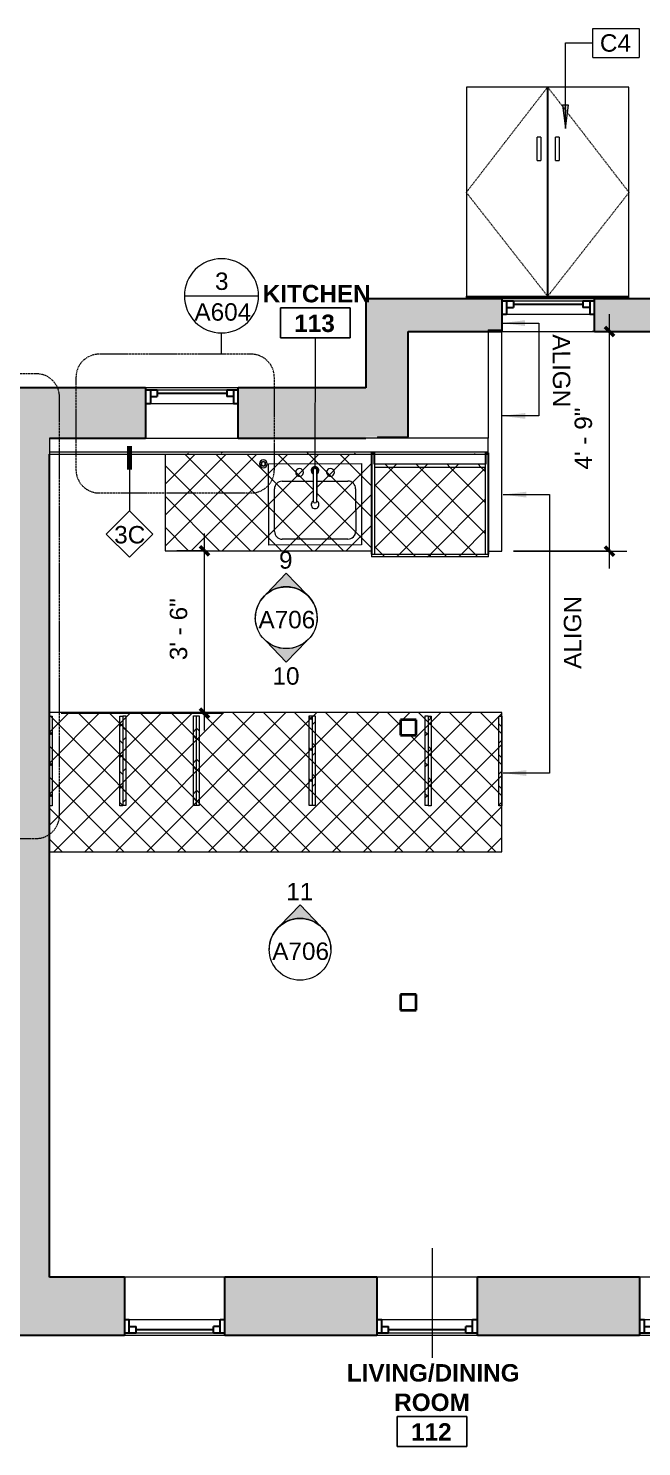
# Model space of a CAD drawing. Header units: inches. Extents: x -545 to 1083, y -2066 to -269.
# Drawn here: x 691 to 849.6, y -1958.7 to -1592 of the extents above; entities that cross this region are included whole.
import ezdxf

# ---------------------------------------------------------------- set-up
doc = ezdxf.new("R2010")
doc.units = ezdxf.units.IN
doc.header["$MEASUREMENT"] = 0
doc.linetypes.add('Dash', pattern=[0.25, 0.125, -0.125])
doc.linetypes.add('Dash Dot 3_16_', pattern=[0.3125, 0.1875, -0.0625, 0, -0.0625])
for name, color, linetype, lineweight in [('A-ANNO-DIMS', 211, 'Continuous', 9), ('A-ANNO-DIMS-48', 211, 'Continuous', 9), ('A-ANNO-KEYN', 231, 'Continuous', 9), ('A-ANNO-NOTE', 131, 'Continuous', 9), ('A-ANNO-SYMB', 150, 'Continuous', 9), ('A-AREA-IDEN', 2, 'Continuous', 9), ('A-GENM', 13, 'Continuous', 18), ('A-GENM-HDLN', 13, 'Continuous', 18), ('A-GLAZ', 151, 'Continuous', 18), ('A-WALL', 113, 'Continuous', 18), ('A-WALL-IDEN', 211, 'Continuous', 9), ('A-WALL-PATT', 111, 'Continuous', 18), ('G-ANNO-SYMB', 111, 'Continuous', 9), ('I-WALL', 2, 'Continuous', 18), ('P-SANR-FIXT', 6, 'Continuous', 9), ('Q-CASE', 31, 'Continuous', 9), ('S-COLS', 52, 'Continuous', 9)]:
    doc.layers.add(name, color=color, linetype=linetype, lineweight=lineweight)
doc.styles.add('Arial', font='arial.ttf', dxfattribs={"height": 4.5})
doc.styles.add('Swis721 Lt BT', font='swissl.ttf', dxfattribs={"height": 4.5})
doc.styles.add('Swis721 Lt BT_2', font='swissl.ttf', dxfattribs={"height": 0.09375})
doc.styles.add('Swis721 Lt BT_B', font='', dxfattribs={"height": 4.5})
doc.styles.get('Swis721 Lt BT_B').set_extended_font_data('Swis721 Lt BT', bold=True)
doc.dimstyles.new('OTJ_-_3_32__Linear__1_2__Tolerance', dxfattribs={"dimscale": 12, "dimtxt": 4.748918, "dimasz": 0.1875, "dimexe": 0.375, "dimexo": 0.25, "dimgap": 0.25, "dimtad": 1, "dimdec": 1, "dimrnd": 0.5, "dimzin": 3, "dimdsep": 46, "dimlunit": 4, "dimtxsty": 'Swis721 Lt BT', "dimblk1": 'OBLIQUE', "dimblk2": 'OBLIQUE', "dimsah": 1, "dimcen": 0.09, "dimdle": 0.375, "dimazin": 0, "dimtfac": 1, "dimtdec": 4, "dimtix": 1, "dimtmove": 0, "dimatfit": 3, "dimfxl": 1, "dimtvp": 1, "dimfrac": 2, "dimtolj": 1, "dimtzin": 0, "dimarcsym": 2})
pattern_1 = [(225, (737.22, -1795.339), (4.006467, -4.006467), []), (315, (737.22, -1795.339), (4.006467, 4.006467), [])]
pattern_2 = [(45, (-777.772, 1699.357), (-4.006467, 4.006467), []), (135, (-777.772, 1699.357), (-4.006467, -4.006467), [])]
pattern_3 = [(225, (717.432, -1795.43), (4.006467, -4.006467), []), (315, (717.432, -1795.43), (4.006467, 4.006467), [])]
pattern_4 = [(225, (766.422, -1795.339), (4.006467, -4.006467), []), (315, (766.422, -1795.339), (4.006467, 4.006467), [])]
pattern_5 = [(225, (796.411, -1795.339), (4.006467, -4.006467), []), (315, (796.411, -1795.339), (4.006467, 4.006467), [])]
pattern_6 = [(225, (815.444, -1795.43), (4.006467, -4.006467), []), (315, (815.444, -1795.43), (4.006467, 4.006467), [])]

# ---------------------------------------------------------------- blocks, each defined once
blk = doc.blocks.new('Window-Double-Hung - 24_ x 5 1-5074222-1ST FLOOR - CONSTRUCTION')
at = {"layer": 'A-GLAZ', "color": 8, "lineweight": 30}
for p, q in [((-12, 4.25), (-12, -4.25)), ((-12, 3.75), (-9, 3.75)), ((-10.75, 3.75), (-10.75, 0.25)), ((-9, 3.75), (-9, 2)), ((9, 3.75), (12, 3.75)), ((9, 3.75), (9, 2)), ((10.75, 3.75), (10.75, 0.25)), ((12, -4.25), (12, 4.25)), ((-12, 0.25), (-10.75, 0.25)), ((-10.75, 2), (-9, 2)), ((-9, 2.875), (9, 2.875)), ((10.75, 2), (9, 2)), ((10.75, 0.25), (12, 0.25))]:
    blk.add_line(p, q, dxfattribs=at)
at = {"layer": 'A-GLAZ'}
for p, q in [((12, 4.25), (-12, 4.25)), ((-12, -4.25), (12, -4.25))]:
    blk.add_line(p, q, dxfattribs=at)
at = {"layer": 'A-GLAZ', "lineweight": 9}
for p, q in [((-9, 3.75), (9, 3.75)), ((-10.75, 0.25), (10.75, 0.25))]:
    blk.add_line(p, q, dxfattribs=at)
blk = doc.blocks.new('Window-Double-Hung - 24_ x 5 1-5074211-1ST FLOOR - CONSTRUCTION')
at = {"layer": 'A-GLAZ', "color": 8, "lineweight": 30}
for p, q in [((-12, 6.5), (-12, -6.5)), ((-12, 6), (-9, 6)), ((-10.75, 6), (-10.75, 2.5)), ((-10.75, 4.25), (-9, 4.25)), ((-9, 6), (-9, 4.25)), ((-9, 5.125), (9, 5.125)), ((9, 6), (12, 6)), ((9, 6), (9, 4.25)), ((10.75, 4.25), (9, 4.25)), ((10.75, 6), (10.75, 2.5)), ((12, -6.5), (12, 6.5)), ((-12, 2.5), (-10.75, 2.5)), ((10.75, 2.5), (12, 2.5))]:
    blk.add_line(p, q, dxfattribs=at)
at = {"layer": 'A-GLAZ'}
for p, q in [((12, 6.5), (-12, 6.5)), ((-12, -6.5), (12, -6.5))]:
    blk.add_line(p, q, dxfattribs=at)
at = {"layer": 'A-GLAZ', "lineweight": 9}
for p, q in [((-9, 6), (9, 6)), ((-10.75, 2.5), (10.75, 2.5))]:
    blk.add_line(p, q, dxfattribs=at)
blk = doc.blocks.new('Window-Double-Hung - 26_ x 56_-5126664-1ST FLOOR - CONSTRUCTION')
at = {"layer": 'A-GLAZ', "color": 8, "lineweight": 30}
for p, q in [((-13, 7.5), (-13, -7.5)), ((13, -7.5), (13, 7.5)), ((-13, 7), (-10, 7)), ((-11.75, 7), (-11.75, 3.5)), ((-11.75, 5.25), (-10, 5.25)), ((-10, 7), (-10, 5.25)), ((-10, 6.125), (10, 6.125)), ((10, 7), (13, 7)), ((10, 7), (10, 5.25)), ((11.75, 5.25), (10, 5.25)), ((11.75, 7), (11.75, 3.5)), ((-13, 3.5), (-11.75, 3.5)), ((11.75, 3.5), (13, 3.5))]:
    blk.add_line(p, q, dxfattribs=at)
at = {"layer": 'A-GLAZ'}
for p, q in [((13, 7.5), (-13, 7.5)), ((-13, -7.5), (13, -7.5))]:
    blk.add_line(p, q, dxfattribs=at)
at = {"layer": 'A-GLAZ', "lineweight": 9}
for p, q in [((-10, 7), (10, 7)), ((-11.75, 3.5), (11.75, 3.5))]:
    blk.add_line(p, q, dxfattribs=at)
blk = doc.blocks.new('storm doors - storm doors-5510351-1ST FLOOR - CONSTRUCTION')
at = {"layer": 'A-GENM', "lineweight": 9}
for p, q in [((21, 27.19), (-21, 27.19)), ((-21, 27.19), (0, 27.19)), ((-21, 27.19), (-21, 26.8)), ((0, 26.8), (-21, 26.8)), ((-21, 26.8), (-21, -27.19)), ((0, 26.8), (0, 27.19)), ((0, -27.19), (0, 26.8)), ((0.05, 27.19), (21, 27.19)), ((0.05, 27.19), (0.05, 26.8)), ((21, 26.8), (0.05, 26.8)), ((0.05, 26.8), (0.05, -27.19)), ((21, 27.19), (21, 26.8)), ((21, -27.19), (21, 26.8)), ((-3, -8.42), (-3, -8.28)), ((-2, -8.28), (-3, -8.28)), ((-3, -9.3), (-3, -8.42)), ((-3, -13.72), (-3, -9.3)), ((-2, -8.28), (-2, -8.42)), ((-2, -8.42), (-2, -9.3)), ((-2, -9.3), (-2, -13.72)), ((1.75, -8.42), (1.75, -8.28)), ((2.75, -8.28), (1.75, -8.28)), ((1.75, -9.3), (1.75, -8.42)), ((1.75, -13.72), (1.75, -9.3)), ((2.75, -8.28), (2.75, -8.42)), ((2.75, -8.42), (2.75, -9.3)), ((2.75, -9.3), (2.75, -13.72)), ((-3, -14.33), (-3, -13.72)), ((-3, -14.33), (-2, -14.33)), ((-2, -13.72), (-2, -14.33)), ((1.75, -14.33), (1.75, -13.72)), ((1.75, -14.33), (2.75, -14.33)), ((2.75, -13.72), (2.75, -14.33)), ((-21, -27.19), (0, -27.19)), ((0, -26.8), (0.05, -26.8)), ((0.05, -27.19), (21, -27.19))]:
    blk.add_line(p, q, dxfattribs=at)
at = {"layer": 'A-GENM-HDLN', "linetype": 'Dash', "lineweight": 9}
for p, q in [((-21.05, 0), (0, 26.86)), ((21.05, 0), (0, 26.86)), ((-21.05, 0), (0, -27.25)), ((21.05, 0), (0, -27.25))]:
    blk.add_line(p, q, dxfattribs=at)
blk = doc.blocks.new('Sink Kitchen-Single - 30_ x 21_-5734670-1ST FLOOR - CONSTRUCTION')
at = {"layer": 'P-SANR-FIXT'}
for p, q in [((-11.38, 10.41), (12.62, 10.41)), ((-11.38, -10.59), (-11.38, 10.41)), ((-7.88, 8.91), (9.12, 8.91)), ((12.62, 10.41), (12.62, -10.59)), ((-9.88, -4.09), (-9.88, 6.91)), ((11.12, 6.91), (11.12, -4.09)), ((0.12, -7.93), (0.12, -2.09)), ((1.12, -7.92), (1.12, -2.09)), ((0.12, -6.09), (-7.88, -6.09)), ((9.12, -6.09), (1.12, -6.09)), ((12.62, -10.59), (-11.38, -10.59)), ((0.12, -8.1), (0.12, -8.03)), ((1.12, -8.09), (1.12, -8.02))]:
    blk.add_line(p, q, dxfattribs=at)
for centre, radius, start, end in [((-7.88, 6.91), 2, 90, 180), ((9.12, 6.91), 2, 360, 90), ((0.62, 0), 1, 360, 180), ((0.62, 0), 1, 180, 242.52), ((0.62, 0), 1, 300.1234, 0), ((0.62, -2.09), 0.5, 167.3607, 180), ((0.62, -2.09), 0.5, 360, 3.0949), ((-7.88, -4.09), 2, 180, 270), ((9.12, -4.09), 2, 270, 0), ((-3.38, -8.34), 1, 360, 180), ((-3.38, -8.34), 1, 180, 0), ((0.62, -8.34), 0.5, 184.6739, 190.012), ((4.62, -8.34), 1, 0, 180), ((4.62, -8.34), 1, 180, 0)]:
    blk.add_arc(centre, radius, start, end, dxfattribs=at)
blk = doc.blocks.new('C-Counter Top - ADJ HEIGHT-5987176-1ST FLOOR - CONSTRUCTION')
at = {"layer": 'Q-CASE'}
h = blk.add_hatch(dxfattribs=at)
h.set_pattern_fill('FP_13', color=256, style=0, pattern_type=2)
h.set_pattern_definition([(45, (-773.635, 1702.094), (-4.006467, 4.006467), []), (135, (-773.635, 1702.094), (-4.006467, -4.006467), [])])
h.paths.add_polyline_path([(-47.26, -25), (6.13, -25), (6.13, 0), (-47.26, 0), (-47.26, -17)], flags=0)
h.paths.add_polyline_path([(-8.49, -12.6), (-8.62, -12.58), (-8.73, -12.54), (-8.82, -12.46), (-8.9, -12.37), (-8.95, -12.25), (-8.96, -12.13), (-8.96, -5.15), (-9.06, -5.08), (-9.25, -4.92), (-9.4, -4.7), (-9.48, -4.51), (-9.5, -4.2), (-9.48, -3.99), (-9.33, -3.68), (-9.15, -3.49), (-8.93, -3.34), (-8.72, -3.26), (-8.49, -3.23), (-8.16, -3.3), (-7.93, -3.42), (-7.73, -3.59), (-7.59, -3.79), (-7.51, -4.01), (-7.48, -4.25), (-7.51, -4.51), (-7.65, -4.8), (-7.83, -5.01), (-8.03, -5.15), (-8.04, -12.25), (-8.09, -12.37), (-8.16, -12.46), (-8.26, -12.54), (-8.37, -12.58)], flags=0)
h.paths.add_polyline_path([(-8.96, -5.06), (-8.96, -4.98), (-9.15, -4.82), (-9.26, -4.66), (-9.35, -4.43), (-9.36, -4.19), (-9.32, -3.97), (-9.21, -3.76), (-9.06, -3.59), (-8.93, -3.49), (-8.66, -3.4), (-8.49, -3.38), (-8.23, -3.42), (-8.01, -3.53), (-7.83, -3.68), (-7.74, -3.81), (-7.64, -4.08), (-7.62, -4.25), (-7.66, -4.49), (-7.78, -4.74), (-7.93, -4.91), (-8.03, -5.01), (-8.03, -5.06), (-7.8, -4.87), (-7.67, -4.69), (-7.59, -4.48), (-7.56, -4.25), (-7.61, -3.96), (-7.74, -3.72), (-7.88, -3.56), (-8.09, -3.42), (-8.32, -3.34), (-8.49, -3.32), (-8.79, -3.37), (-9.03, -3.49), (-9.19, -3.63), (-9.31, -3.81), (-9.41, -4.08), (-9.42, -4.32), (-9.37, -4.54), (-9.25, -4.78), (-9.11, -4.94), (-9, -5.03)], flags=0)
h.paths.add_polyline_path([(-8.96, -4.71), (-8.95, -4.01), (-8.9, -3.9), (-8.82, -3.8), (-8.66, -3.7), (-8.62, -3.68), (-8.49, -3.67), (-8.32, -3.7), (-8.26, -3.73), (-8.16, -3.8), (-8.09, -3.9), (-8.04, -4.01), (-8.03, -4.13), (-8.01, -4.69), (-7.93, -4.58), (-7.86, -4.42), (-7.84, -4.25), (-7.89, -4.01), (-7.93, -3.92), (-8.09, -3.74), (-8.17, -3.68), (-8.37, -3.61), (-8.49, -3.59), (-8.72, -3.64), (-8.88, -3.73), (-9, -3.84), (-9.06, -3.92), (-9.14, -4.16), (-9.14, -4.31), (-9.1, -4.48), (-9.06, -4.58), (-8.98, -4.69)], flags=0)
h.paths.add_polyline_path([(-21.56, -3.45), (-22.18, -3.45), (-22.68, -3.09), (-22.87, -2.5), (-22.68, -1.91), (-22.18, -1.55), (-21.56, -1.55), (-21.06, -1.91), (-20.87, -2.5), (-21.06, -3.09), (-21.51, -3.42)], flags=0)
h.paths.add_polyline_path([(-21.87, -3.05), (-21.65, -3), (-21.53, -2.93), (-21.43, -2.82), (-21.37, -2.71), (-21.33, -2.56), (-21.32, -2.5), (-21.37, -2.29), (-21.44, -2.16), (-21.55, -2.06), (-21.67, -1.99), (-21.81, -1.96), (-21.87, -1.95), (-22.08, -2), (-22.2, -2.07), (-22.31, -2.18), (-22.37, -2.29), (-22.4, -2.39), (-22.41, -2.56), (-22.37, -2.72), (-22.3, -2.84), (-22.19, -2.94), (-22.07, -3.01), (-21.96, -3.04)], flags=0)
h.paths.add_polyline_path([(-21.87, -3), (-22.01, -2.98), (-22.18, -2.89), (-22.26, -2.81), (-22.32, -2.71), (-22.35, -2.63), (-22.37, -2.5), (-22.34, -2.35), (-22.25, -2.19), (-22.18, -2.11), (-22.08, -2.05), (-22, -2.02), (-21.87, -2), (-21.72, -2.02), (-21.56, -2.11), (-21.48, -2.19), (-21.43, -2.25), (-21.38, -2.43), (-21.37, -2.5), (-21.39, -2.65), (-21.48, -2.81), (-21.56, -2.89), (-21.65, -2.95), (-21.74, -2.98)], flags=0)
for p, q in [((-47.26, 0), (-47.26, -25)), ((-47.26, -25), (6.13, -25))]:
    blk.add_line(p, q, dxfattribs=at)
blk = doc.blocks.new('CW Drawers - UB 42_h x 24_d - 4 Equal Drawers-5989242-1ST FLOOR - CONSTRUCTION')
at = {"layer": 'Q-CASE'}
h = blk.add_hatch(dxfattribs=at)
h.set_pattern_fill('FP_31', color=256, style=0, pattern_type=2)
h.set_pattern_definition(pattern_1)
h.paths.add_polyline_path([(3.53, -2.36), (2.78, -2.36), (2.78, -25.61), (3.53, -25.61)], flags=0)
h = blk.add_hatch(dxfattribs=at)
h.set_pattern_fill('FP_31', color=256, style=0, pattern_type=2)
h.set_pattern_definition(pattern_1)
h.paths.add_polyline_path([(21.03, -2.36), (21.03, -25.61), (21.78, -25.61), (21.78, -2.36)], flags=0)
for p, q in [((2.78, -2.36), (3.53, -2.36)), ((2.78, -25.61), (2.78, -2.36)), ((3.53, -2.36), (3.53, -25.61)), ((21.03, -2.36), (21.78, -2.36)), ((21.03, -25.61), (21.03, -2.36)), ((21.78, -25.61), (21.78, -2.36)), ((3.53, -25.61), (2.78, -25.61)), ((21.78, -25.61), (21.03, -25.61))]:
    blk.add_line(p, q, dxfattribs=at)
blk = doc.blocks.new('Counter Top-Island - 48_ Depth-5985694-1ST FLOOR - CONSTRUCTION')
at = {"layer": 'Q-CASE'}
h = blk.add_hatch(dxfattribs=at)
h.set_pattern_fill('FP_33', color=256, style=0, pattern_type=2)
h.set_pattern_definition([(45, (-743.699, 1769.917), (-4.006467, 4.006467), []), (135, (-743.699, 1769.917), (-4.006467, -4.006467), [])])
h.paths.add_polyline_path([(43.57, -35), (69.75, -35), (69.75, 1), (-47.26, 1), (-47.26, -35), (-29.01, -35)], flags=0)
h.paths.add_polyline_path([(43.57, -4.87), (43.57, -0.87), (47.57, -0.87), (47.57, -4.87)], flags=0)
for p, q in [((69.75, 1), (-47.26, 1)), ((69.75, -35), (69.75, 1)), ((-47.26, -35), (69.75, -35))]:
    blk.add_line(p, q, dxfattribs=at)
blk = doc.blocks.new('CW Cupbd1 - Fridge 80_h x 24_d - 2 Doors-5987584-1ST FLOOR - CONSTRUCTION')
at = {"layer": 'Q-CASE'}
h = blk.add_hatch(dxfattribs=at)
h.set_pattern_fill('FP_34', color=256, style=0, pattern_type=2)
h.set_pattern_definition(pattern_2)
h.paths.add_polyline_path([(31.51, -6.06), (31.51, -5.31), (2.75, -5.31), (2.75, -6.06)], flags=0)
h = blk.add_hatch(dxfattribs=at)
h.set_pattern_fill('FP_34', color=256, style=0, pattern_type=2)
h.set_pattern_definition(pattern_2)
h.paths.add_polyline_path([(31.51, -28.56), (31.51, -6.06), (2.75, -6.06), (2.75, -28.56), (17.13, -28.56)], flags=0)
h = blk.add_hatch(dxfattribs=at)
h.set_pattern_fill('FP_34', color=256, style=0, pattern_type=2)
h.set_pattern_definition(pattern_2)
h.paths.add_polyline_path([(17.13, -29.31), (17.13, -28.56), (2, -28.56), (2, -29.31)], flags=0)
h = blk.add_hatch(dxfattribs=at)
h.set_pattern_fill('FP_34', color=256, style=0, pattern_type=2)
h.set_pattern_definition(pattern_2)
h.paths.add_polyline_path([(32.26, -29.31), (32.26, -28.56), (17.13, -28.56), (17.13, -29.31)], flags=0)
at = {"layer": 'Q-CASE', "lineweight": 30}
for p, q in [((2.75, -2.36), (2, -2.36)), ((2, -2.36), (2, -28.56)), ((2.75, -5.31), (2.75, -2.36)), ((32.26, -2.36), (31.51, -2.36)), ((31.51, -2.36), (31.51, -5.31)), ((32.26, -28.56), (32.26, -2.36))]:
    blk.add_line(p, q, dxfattribs=at)
at = {"layer": 'Q-CASE'}
for p, q in [((31.51, -5.31), (2.75, -5.31)), ((2.75, -5.31), (2.75, -6.06)), ((2.75, -6.06), (2.75, -28.56)), ((2.75, -6.06), (31.51, -6.06)), ((31.51, -6.06), (31.51, -5.31)), ((31.51, -28.56), (31.51, -6.06)), ((2, -28.56), (17.13, -28.56)), ((2, -28.56), (2, -29.31)), ((17.13, -29.31), (2, -29.31)), ((17.13, -29.31), (17.13, -28.56)), ((17.13, -28.56), (32.26, -28.56)), ((17.13, -28.56), (17.13, -29.31)), ((32.26, -29.31), (17.13, -29.31)), ((32.26, -29.31), (32.26, -28.56))]:
    blk.add_line(p, q, dxfattribs=at)
blk = doc.blocks.new('CW Cupbd1 - UB 42_h x 24_d - 1 Door-5989299-1ST FLOOR - CONSTRUCTION')
at = {"layer": 'Q-CASE'}
h = blk.add_hatch(dxfattribs=at)
h.set_pattern_fill('FP_35', color=256, style=0, pattern_type=2)
h.set_pattern_definition(pattern_3)
h.paths.add_polyline_path([(2.75, -2.36), (2, -2.36), (2, -25.61), (2.75, -25.61), (2.75, -7.9)], flags=0)
h = blk.add_hatch(dxfattribs=at)
h.set_pattern_fill('FP_35', color=256, style=0, pattern_type=2)
h.set_pattern_definition(pattern_3)
h.paths.add_polyline_path([(20.25, -2.36), (20.25, -25.61), (21, -25.61), (21, -2.36)], flags=0)
for p, q in [((2, -2.36), (2.75, -2.36)), ((2, -25.61), (2, -2.36)), ((2.75, -2.36), (2.75, -25.61)), ((20.25, -2.36), (21, -2.36)), ((20.25, -25.61), (20.25, -2.36)), ((2.75, -25.61), (2, -25.61)), ((21, -25.61), (20.25, -25.61))]:
    blk.add_line(p, q, dxfattribs=at)
blk = doc.blocks.new('CW Cupbd1 - UB 42_h x 24_d - 2 Doors - 1 Shelf-5988948-1ST FLOOR - CONSTRUCTION')
at = {"layer": 'Q-CASE'}
h = blk.add_hatch(dxfattribs=at)
h.set_pattern_fill('FP_36', color=256, style=0, pattern_type=2)
h.set_pattern_definition(pattern_4)
h.paths.add_polyline_path([(2.75, -2.36), (2, -2.36), (2, -25.61), (2.75, -25.61)], flags=0)
h = blk.add_hatch(dxfattribs=at)
h.set_pattern_fill('FP_36', color=256, style=0, pattern_type=2)
h.set_pattern_definition(pattern_4)
h.paths.add_polyline_path([(31.23, -2.36), (31.23, -25.61), (31.98, -25.61), (31.98, -2.36)], flags=0)
for p, q in [((2, -2.36), (2.75, -2.36)), ((2, -25.61), (2, -2.36)), ((2.75, -2.36), (2.75, -25.61)), ((31.23, -2.36), (31.98, -2.36)), ((31.23, -25.61), (31.23, -2.36)), ((31.98, -25.61), (31.98, -2.36)), ((2.75, -25.61), (2, -25.61)), ((31.98, -25.61), (31.23, -25.61))]:
    blk.add_line(p, q, dxfattribs=at)
blk = doc.blocks.new('CW Cupbd1 - UB 42_h x 24_d - 2 Doors - 1 Shelf-V17-1ST FLOOR - CONSTRUCTION')
at = {"layer": 'Q-CASE'}
h = blk.add_hatch(dxfattribs=at)
h.set_pattern_fill('FP_37', color=256, style=0, pattern_type=2)
h.set_pattern_definition(pattern_5)
h.paths.add_polyline_path([(2.75, -2.36), (2, -2.36), (2, -25.61), (2.75, -25.61)], flags=0)
h = blk.add_hatch(dxfattribs=at)
h.set_pattern_fill('FP_37', color=256, style=0, pattern_type=2)
h.set_pattern_definition(pattern_5)
h.paths.add_polyline_path([(31.23, -2.36), (31.23, -25.61), (31.98, -25.61), (31.98, -2.36)], flags=0)
for p, q in [((2, -2.36), (2.75, -2.36)), ((2, -25.61), (2, -2.36)), ((2.75, -2.36), (2.75, -25.61)), ((31.23, -2.36), (31.98, -2.36)), ((31.23, -25.61), (31.23, -2.36)), ((31.98, -25.61), (31.98, -2.36)), ((2.75, -25.61), (2, -25.61)), ((31.98, -25.61), (31.23, -25.61))]:
    blk.add_line(p, q, dxfattribs=at)
blk = doc.blocks.new('CW Cupbd1 - UB 42_h x 24_d - 1 Door 1 SHELF-5989647-1ST FLOOR - CONSTRUCTION')
at = {"layer": 'Q-CASE'}
h = blk.add_hatch(dxfattribs=at)
h.set_pattern_fill('FP_38', color=256, style=0, pattern_type=2)
h.set_pattern_definition(pattern_6)
h.paths.add_polyline_path([(2, -2.36), (2, -25.61), (2.75, -25.61), (2.75, -2.36)], flags=0)
h = blk.add_hatch(dxfattribs=at)
h.set_pattern_fill('FP_38', color=256, style=0, pattern_type=2)
h.set_pattern_definition(pattern_6)
h.paths.add_polyline_path([(20.25, -2.36), (20.25, -25.61), (21, -25.61), (21, -2.36)], flags=0)
for p, q in [((2, -2.36), (2.75, -2.36)), ((2, -25.61), (2, -2.36)), ((2.75, -2.36), (2.75, -25.61)), ((20.25, -2.36), (21, -2.36)), ((20.25, -25.61), (20.25, -2.36)), ((21, -25.61), (21, -2.36)), ((2.75, -25.61), (2, -25.61)), ((21, -25.61), (20.25, -25.61))]:
    blk.add_line(p, q, dxfattribs=at)
blk = doc.blocks.new('P-Faucet-Counter - Matte Black-V18-1ST FLOOR - CONSTRUCTION')
at = {"layer": 'P-SANR-FIXT'}
for p, q in [((-0.47, 0.12), (-0.47, -7.88)), ((0.47, -7.88), (0.47, 0.12))]:
    blk.add_line(p, q, dxfattribs=at)
for centre, radius, start, end in [((0, 0), 1.02, 90, 242.4847), ((0, 0), 0.933, 90, 239.9469), ((0, 0), 0.875, 90, 237.5344), ((0, 0), 0.656, 90, 224.5084), ((0, 0.12), 0.467, 0, 180), ((0, 0), 1.02, 297.5153, 90), ((0, 0), 0.933, 300.0531, 90), ((0, 0), 0.875, 302.4656, 90), ((0, 0), 0.656, 315.4916, 90), ((0, -7.88), 0.467, 180, 360)]:
    blk.add_arc(centre, radius, start, end, dxfattribs=at)
blk = doc.blocks.new('P-Sink Top Switch - P-Sink Top Switch-6024673-1ST FLOOR - CONSTRUCTION')
at = {"layer": 'P-SANR-FIXT'}
for radius, start, end in [(1, 0, 180), (0.606, 360, 180), (0.549, 0, 180), (0.5, 360, 180), (1, 180, 360), (0.606, 180, 360), (0.549, 180, 360), (0.5, 180, 360)]:
    blk.add_arc((0, 0), radius, start, end, dxfattribs=at)
blk = doc.blocks.new('Concrete-Rectangular-Column - 4 x 4-6109193-1ST FLOOR - CONSTRUCTION')
at = {"layer": 'S-COLS'}
h = blk.add_hatch(dxfattribs=at)
h.set_pattern_fill('FP_45', color=256, style=0, pattern_type=2)
h.set_pattern_definition([(50, (-789.267, 1772.783), (13.77135, -1.20496), [1.44, -15.84]), (355, (-789.267, 1772.783), (-2.66442, 14.44218), [1.152, -12.672]), (100.451, (-788.12, 1772.682), (11.10708, 13.23737), [1.224, -13.462]), (46.184, (-789.267, 1776.623), (20.49128, -3.17785), [2.16, -23.76]), (96.636, (-787.56, 1776.358), (17.94587, 18.70315), [1.836, -20.193]), (351.184, (-789.267, 1776.623), (17.9454, 18.70261), [1.728, -19.008]), (21, (-787.347, 1775.663), (11.46052, -7.730365), [1.44, -15.84]), (326, (-787.347, 1775.663), (4.67135, 13.92315), [1.152, -12.672]), (71.451, (-786.392, 1775.019), (16.13207, 6.19284), [1.224, -13.462]), (37.5, (-789.267, 1772.783), (0.233123, 6.39175), [0.634, -11.885, 0.634, -12.23, -12.72]), (37.5, (-789.267, 1772.783), (0.233123, 6.39175), [-25.382, 0.634, -12.086]), (7.5, (-789.267, 1772.783), (5.05073, 7.57304), [0.634, -6.701, 0.634, -11.597, -4.848]), (7.5, (-789.267, 1772.783), (5.05073, 7.57304), [-19.565, 0.634, -4.214]), (327.5, (-793.549, 1772.783), (10.24958, -0.43289), [0.634, -4.166, 0.634, -14.342, -19.872]), (327.5, (-793.549, 1772.783), (10.24958, -0.43289), [-19.776, 0.634, -19.238]), (317.5, (-795.469, 1772.783), (11.19739, 1.922144), [0.634, -5.606, 0.634, -9.312, -14.112]), (317.5, (-795.469, 1772.783), (11.19739, 1.922144), [-16.186, 0.634, -13.478])])
h.paths.add_polyline_path([(2, -2), (2, 2), (-2, 2), (-2, -2)], flags=0)
at = {"layer": 'S-COLS', "lineweight": 40}
for p, q in [((2, 2), (-2, 2)), ((-2, 2), (-2, -2)), ((2, -2), (2, 2)), ((-2, -2), (2, -2))]:
    blk.add_line(p, q, dxfattribs=at)
blk = doc.blocks.new('Concrete-Rectangular-Column - 4 x 4-V25-1ST FLOOR - CONSTRUCTION')
at = {"layer": 'S-COLS'}
h = blk.add_hatch(dxfattribs=at)
h.set_pattern_fill('FP_46', color=256, style=0, pattern_type=2)
h.set_pattern_definition([(50, (-789.267, 1843.846), (13.77135, -1.20496), [1.44, -15.84]), (355, (-789.267, 1843.846), (-2.66442, 14.44218), [1.152, -12.672]), (100.451, (-788.12, 1843.746), (11.10708, 13.23737), [1.224, -13.462]), (46.184, (-789.267, 1847.686), (20.49128, -3.17785), [2.16, -23.76]), (96.636, (-787.56, 1847.422), (17.94587, 18.70315), [1.836, -20.193]), (351.184, (-789.267, 1847.686), (17.9454, 18.70261), [1.728, -19.008]), (21, (-787.347, 1846.726), (11.46052, -7.730365), [1.44, -15.84]), (326, (-787.347, 1846.726), (4.67135, 13.92315), [1.152, -12.672]), (71.451, (-786.392, 1846.082), (16.13207, 6.19284), [1.224, -13.462]), (37.5, (-789.267, 1843.846), (0.233123, 6.39175), [0.634, -11.885, 0.634, -12.23, -12.72]), (37.5, (-789.267, 1843.846), (0.233123, 6.39175), [-25.382, 0.634, -12.086]), (7.5, (-789.267, 1843.846), (5.05073, 7.57304), [0.634, -6.701, 0.634, -11.597, -4.848]), (7.5, (-789.267, 1843.846), (5.05073, 7.57304), [-19.565, 0.634, -4.214]), (327.5, (-793.549, 1843.846), (10.24958, -0.43289), [0.634, -4.166, 0.634, -14.342, -19.872]), (327.5, (-793.549, 1843.846), (10.24958, -0.43289), [-19.776, 0.634, -19.238]), (317.5, (-795.469, 1843.846), (11.19739, 1.922144), [0.634, -5.606, 0.634, -9.312, -14.112]), (317.5, (-795.469, 1843.846), (11.19739, 1.922144), [-16.186, 0.634, -13.478])])
h.paths.add_polyline_path([(2, -2), (2, 2), (-2, 2), (-2, -2)], flags=0)
at = {"layer": 'S-COLS', "lineweight": 40}
for p, q in [((2, 2), (-2, 2)), ((-2, 2), (-2, -2)), ((2, -2), (2, 2)), ((-2, -2), (2, -2))]:
    blk.add_line(p, q, dxfattribs=at)
blk = doc.blocks.new('Floor Plan - Callout Head-3511279-1ST FLOOR - CONSTRUCTION')
at = {"layer": 'A-ANNO-SYMB'}
blk.add_line((-0.2, 0), (0.2, 0), dxfattribs=at)
for start, end in [(360, 180), (180, 360)]:
    blk.add_arc((0, 0), 0.2, start, end, dxfattribs=at)
blk = doc.blocks.new('Room Tag - Room Name and Number-3379422-1ST FLOOR - CONSTRUCTION')
at = {"layer": 'A-AREA-IDEN'}
for p, q in [((-0.1881, -0.1636), (-0.1881, -0.0018)), ((-0.1881, -0.0018), (0.1869, -0.0018)), ((0.1869, -0.0018), (-0.1881, -0.0018)), ((-0.1881, -0.0018), (-0.1881, -0.1636)), ((0.1869, -0.0018), (0.1869, -0.1636)), ((0.1869, -0.1636), (0.1869, -0.0018)), ((0.1869, -0.1636), (-0.1881, -0.1636)), ((-0.1881, -0.1636), (0.1869, -0.1636))]:
    blk.add_line(p, q, dxfattribs=at)
blk = doc.blocks.new('DIMBLOCK29-1ST FLOOR - CONSTRUCTION')
at = {"layer": 'A-ANNO-DIMS-48'}
for p, q in [((841.3, -1731.66), (841.3, -1665.91)), ((842.71, -1670.41), (836.8, -1670.41)), ((841.3, -1670.41), (842.71, -1670.41)), ((816.45, -1727.16), (845.8, -1727.16)), ((841.3, -1727.16), (816.45, -1727.16))]:
    blk.add_line(p, q, dxfattribs=at)
at = {"layer": 'A-ANNO-DIMS-48', "lineweight": 50}
for p, q in [((841.3, -1670.41), (840.18, -1669.28)), ((841.3, -1670.41), (842.43, -1671.53)), ((841.3, -1727.16), (840.18, -1726.03)), ((841.3, -1727.16), (842.43, -1728.28))]:
    blk.add_line(p, q, dxfattribs=at)
at = {"layer": 'A-ANNO-DIMS-48', "color": 0, "insert": (832.3, -1706.06), "char_height": 4.5, "width": 17.4579, "attachment_point": 1, "rotation": 90, "line_spacing_factor": 1.005062, "style": 'Swis721 Lt BT'}
blk.add_mtext('4\' - 9"', dxfattribs=at)
blk = doc.blocks.new('_Oblique')
at = {"color": 0, "linetype": 'ByBlock', "lineweight": -2}
blk.add_line((-0.5, -0.5), (0.5, 0.5), dxfattribs=at)
blk = doc.blocks.new('Elevation - Filled Arrow 2-347888-1ST FLOOR - CONSTRUCTION')
at = {"layer": 'G-ANNO-SYMB'}
blk.add_circle((0, 0), 0.1664, dxfattribs=at)
blk = doc.blocks.new('Elevation - Filled Arrow-151867-1ST FLOOR - CONSTRUCTION')
at = {"layer": 'G-ANNO-SYMB'}
h = blk.add_hatch(color=256, dxfattribs=at)
edge = h.paths.add_edge_path(flags=0)
edge.add_line((0, 0.2393), (0.1103, 0.1247))
edge.add_arc((-0.0002, -0.0002), 0.1667, 48.49802, 130.55707)
edge.add_line((-0.1085, 0.1265), (0, 0.2393))
for p, q in [((0, 0.2393), (-0.1085, 0.1265)), ((-0.1084, 0.1266), (0, 0.2393)), ((0, 0.2393), (-0.1084, 0.1266)), ((0, 0.2393), (0.11, 0.1249)), ((0.1103, 0.1247), (0, 0.2393))]:
    blk.add_line(p, q, dxfattribs=at)
blk.add_arc((-0.0002, -0.0002), 0.1667, 48.49802, 130.55707, dxfattribs=at)
blk.add_ellipse((-0.0002, -0.0001), major_axis=(-0.1667, 0), ratio=0.999376, start_param=3.141593, end_param=6.283185, dxfattribs=at)
blk = doc.blocks.new('Align symbol - U shaped 2016 - symbol_align 01-5945109-1ST FLOOR - CONSTRUCTION')
at = {"layer": 'A-ANNO-NOTE'}
for points in [[(-0.0156, 0.125), (0.0156, 0.125), (0, 0)], [(0.4844, 0.125), (0.5156, 0.125), (0.5, 0)]]:
    blk.add_hatch(color=256, dxfattribs=at).paths.add_polyline_path(points, flags=0)
for p, q in [((0, 0.1992), (0.5, 0.1992)), ((0, 0), (0, 0.1992)), ((0.5, 0.1992), (0.5, 0))]:
    blk.add_line(p, q, dxfattribs=at)
at = {"layer": 'A-ANNO-NOTE', "insert": (0.0609, 0.3684), "char_height": 0.09375, "width": 0.4545, "attachment_point": 1, "style": 'Swis721 Lt BT_2'}
blk.add_mtext('ALIGN', dxfattribs=at)
blk = doc.blocks.new('Keynote Tag - Keynote Number - Boxed-135510-1ST FLOOR - CONSTRUCTION')
at = {"layer": 'A-ANNO-KEYN'}
for p, q in [((-0.125, -0.0792), (-0.125, 0.0781)), ((-0.125, 0.0781), (0.125, 0.0781)), ((0.125, 0.0781), (0.125, -0.0792)), ((-0.125, -0.0792), (0.125, -0.0792))]:
    blk.add_line(p, q, dxfattribs=at)
blk = doc.blocks.new('Align symbol - U shaped 2016 - symbol_align 01-6056167-1ST FLOOR - CONSTRUCTION')
at = {"layer": 'A-ANNO-NOTE'}
for points in [[(-0.0156, 0.125), (0.0156, 0.125), (0, 0)], [(1.4844, 0.125), (1.5156, 0.125), (1.5, 0)]]:
    blk.add_hatch(color=256, dxfattribs=at).paths.add_polyline_path(points, flags=0)
for p, q in [((0, 0.25), (1.5, 0.25)), ((0, 0), (0, 0.25)), ((1.5, 0.25), (1.5, 0))]:
    blk.add_line(p, q, dxfattribs=at)
at = {"layer": 'A-ANNO-NOTE', "insert": (0.9387, 0.3278), "char_height": 0.09375, "width": 0.4545, "attachment_point": 1, "rotation": 180, "style": 'Swis721 Lt BT_2'}
blk.add_mtext('ALIGN', dxfattribs=at)
blk = doc.blocks.new('DIMBLOCK39-1ST FLOOR - CONSTRUCTION')
at = {"layer": 'A-ANNO-DIMS-48'}
for p, q in [((736.59, -1773.57), (736.59, -1722.59)), ((729.37, -1727.09), (741.09, -1727.09)), ((736.59, -1727.09), (729.37, -1727.09)), ((699.44, -1769.07), (741.09, -1769.07)), ((736.59, -1769.07), (699.44, -1769.07))]:
    blk.add_line(p, q, dxfattribs=at)
at = {"layer": 'A-ANNO-DIMS-48', "lineweight": 50}
for p, q in [((736.59, -1727.09), (735.46, -1725.97)), ((736.59, -1727.09), (737.71, -1728.22)), ((736.59, -1769.07), (735.46, -1767.94)), ((736.59, -1769.07), (737.71, -1770.19))]:
    blk.add_line(p, q, dxfattribs=at)
at = {"layer": 'A-ANNO-DIMS-48', "color": 0, "insert": (727.58, -1755.36), "char_height": 4.5, "width": 17.4579, "attachment_point": 1, "rotation": 90, "line_spacing_factor": 1.005062, "style": 'Swis721 Lt BT'}
blk.add_mtext('3\' - 6"', dxfattribs=at)
blk = doc.blocks.new('Wall Tag - 1_4_-62626-1ST FLOOR - CONSTRUCTION')
at = {"layer": 'A-WALL-IDEN'}
for p, q in [((-0.125, 0), (0, 0.125)), ((0, 0.125), (0.125, 0)), ((-0.125, 0), (0, -0.125)), ((0, -0.125), (0.125, 0))]:
    blk.add_line(p, q, dxfattribs=at)

msp = doc.modelspace()

# ---------------------------------------------------------------- hatches: boundary and pattern name
at = {"layer": 'A-ANNO-KEYN'}
msp.add_hatch(color=256, dxfattribs=at).paths.add_polyline_path([(829.95, -1617.87), (830.74, -1611.87), (829.16, -1611.87)], flags=0)
at = {"layer": 'A-WALL-PATT', "lineweight": 9}
for points in [[(783.77, -1697.6), (789.27, -1697.6), (789.27, -1661.91), (778.27, -1661.91), (778.27, -1697.6), (783.27, -1697.6)], [(684.44, -1914.91), (696.44, -1914.91), (696.44, -1697.97), (684.44, -1697.97), (684.44, -1855.96)]]:
    msp.add_hatch(color=7, dxfattribs=at).paths.add_polyline_path(points, flags=0)
h = msp.add_hatch(color=7, dxfattribs=at)
h.paths.add_polyline_path([(837.45, -1670.41), (895.14, -1670.41), (895.14, -1661.91), (837.45, -1661.91)], flags=0)
h.paths.add_polyline_path([(813.45, -1670.41), (813.45, -1661.91), (789.27, -1661.91), (789.27, -1670.41), (809.95, -1670.41)], flags=0)
h = msp.add_hatch(color=7, dxfattribs=at)
h.paths.add_polyline_path([(770.94, -1697.97), (778.27, -1697.97), (778.27, -1684.97), (745.31, -1684.97), (745.31, -1697.97)], flags=0)
h.paths.add_polyline_path([(658.44, -1697.97), (721.31, -1697.97), (721.31, -1684.97), (627.94, -1684.97), (627.94, -1697.97)], flags=0)
h.paths.add_polyline_path([(603.94, -1697.97), (603.94, -1684.97), (531.38, -1684.97), (531.38, -1697.97), (602.19, -1697.97)], flags=0)
h = msp.add_hatch(dxfattribs=at)
h.set_pattern_fill('FP_1', color=256, style=0, pattern_type=2)
h.set_pattern_definition([(0, (0, 0), (15.36, 3.84), [0.634, -10.886, 0.634, -10.886, -61.44]), (0, (0, 0), (15.36, 3.84), [-23.04, 0.634, -22.406, 0.634, -10.886, -26.88]), (0, (0, 0), (15.36, 3.84), [-57.6, 0.634, -7.046, 0.634, -18.566]), (120, (5.76, 1.92), (-11.0055376, 11.38215), [0.634, -10.886, 0.634, -10.886, -61.44]), (120, (5.76, 1.92), (-11.0055376, 11.38215), [-23.04, 0.634, -22.406, 0.634, -10.886, -26.88]), (120, (5.76, 1.92), (-11.0055376, 11.38215), [-57.6, 0.634, -7.046, 0.634, -18.566]), (240, (7.68, 9.6), (-4.3544624, -15.22215), [0.634, -10.886, 0.634, -10.886, -61.44]), (240, (7.68, 9.6), (-4.3544624, -15.22215), [-23.04, 0.634, -22.406, 0.634, -10.886, -26.88]), (240, (7.68, 9.6), (-4.3544624, -15.22215), [-57.6, 0.634, -7.046, 0.634, -18.566])])
h.paths.add_polyline_path([(770.94, -1702.09), (809.95, -1702.09), (809.95, -1701.59), (696.44, -1701.59), (696.44, -1702.09), (763.91, -1702.09)], flags=0)
h = msp.add_hatch(color=7, dxfattribs=at)
h.paths.add_polyline_path([(998.98, -1929.91), (998.98, -1914.91), (996.73, -1914.91), (996.73, -1929.91)], flags=0)
h.paths.add_polyline_path([(875.09, -1929.91), (903.72, -1929.91), (903.72, -1914.91), (875.09, -1914.91)], flags=0)
h.paths.add_polyline_path([(929.72, -1929.91), (956.73, -1929.91), (956.73, -1914.91), (929.72, -1914.91)], flags=0)
h.paths.add_polyline_path([(781.14, -1929.91), (781.14, -1914.91), (741.85, -1914.91), (741.85, -1929.91)], flags=0)
h.paths.add_polyline_path([(807.14, -1929.91), (849.09, -1929.91), (849.09, -1914.91), (807.14, -1914.91)], flags=0)
h.paths.add_polyline_path([(714.69, -1929.91), (715.85, -1929.91), (715.85, -1914.91), (631.94, -1914.91), (631.94, -1929.91)], flags=0)
h.paths.add_polyline_path([(601.94, -1929.91), (601.94, -1914.91), (549.69, -1914.91), (549.69, -1929.91)], flags=0)
h.paths.add_polyline_path([(489.7, -1929.91), (519.69, -1929.91), (519.69, -1914.91), (478.37, -1914.91), (478.37, -1929.91)], flags=0)
h.paths.add_polyline_path([(448.37, -1929.91), (448.37, -1914.91), (407.08, -1914.91), (407.08, -1929.91)], flags=0)
h.paths.add_polyline_path([(377.08, -1929.91), (377.08, -1914.91), (335.08, -1914.91), (335.08, -1929.91)], flags=0)

# ---------------------------------------------------------------- linework, layer by layer
at = {"layer": 'A-ANNO-KEYN'}
for p, q in [((829.95, -1595.76), (836.98, -1595.76)), ((829.95, -1617.87), (829.95, -1595.76)), ((830.74, -1611.87), (829.16, -1611.87)), ((829.16, -1611.87), (829.95, -1617.87)), ((829.95, -1617.87), (830.74, -1611.87))]:
    msp.add_line(p, q, dxfattribs=at)
at = {"layer": 'A-ANNO-SYMB'}
msp.add_line((740.96, -1676.24), (740.96, -1670.74), dxfattribs=at)
at = {"layer": 'A-ANNO-SYMB', "linetype": 'Dash Dot 3_16_'}
for p, q in [((748.63, -1676.24), (709.31, -1676.24)), ((693.05, -1681.31), (568.24, -1681.31)), ((703.31, -1682.24), (703.31, -1706.13)), ((754.63, -1706.13), (754.63, -1682.24)), ((699.05, -1795.46), (699.05, -1687.31)), ((709.31, -1712.13), (748.63, -1712.13)), ((568.24, -1801.46), (693.05, -1801.46))]:
    msp.add_line(p, q, dxfattribs=at)
for centre, start, end in [((709.31, -1682.24), 90, 180), ((748.63, -1682.24), 0, 90), ((693.05, -1687.31), 0, 90), ((709.31, -1706.13), 180, 270), ((748.63, -1706.13), 270, 0), ((693.05, -1795.46), 270, 0)]:
    msp.add_arc(centre, 6, start, end, dxfattribs=at)
at = {"layer": 'A-AREA-IDEN'}
for p, q in [((765.2, -1705.45), (765.23, -1672.04)), ((795.41, -1907.4), (795.44, -1935.76))]:
    msp.add_line(p, q, dxfattribs=at)
at = {"layer": 'A-WALL', "color": 8, "lineweight": 30}
for p, q in [((778.27, -1661.91), (778.27, -1684.97)), ((813.45, -1661.91), (778.27, -1661.91)), ((882.14, -1661.91), (837.45, -1661.91)), ((789.27, -1697.6), (789.27, -1670.41)), ((789.27, -1670.41), (813.45, -1670.41)), ((837.45, -1670.41), (895.14, -1670.41)), ((721.31, -1684.97), (627.94, -1684.97)), ((778.27, -1684.97), (745.31, -1684.97)), ((696.44, -1697.97), (721.31, -1697.97)), ((745.31, -1697.97), (778.27, -1697.97)), ((715.85, -1914.91), (696.44, -1914.91)), ((781.14, -1914.91), (741.85, -1914.91)), ((849.09, -1914.91), (807.14, -1914.91)), ((631.94, -1929.91), (715.85, -1929.91)), ((741.85, -1929.91), (781.14, -1929.91)), ((807.14, -1929.91), (849.09, -1929.91))]:
    msp.add_line(p, q, dxfattribs=at)
at = {"layer": 'A-WALL'}
for p, q in [((809.95, -1669.91), (809.95, -1670.41)), ((696.44, -1697.97), (696.44, -1702.09)), ((781.27, -1697.6), (781.27, -1697.97)), ((783.27, -1697.6), (783.27, -1697.97)), ((783.77, -1697.6), (783.77, -1697.97)), ((788.77, -1697.6), (788.77, -1697.97)), ((789.27, -1697.97), (789.27, -1697.6)), ((809.95, -1702.09), (809.95, -1697.97)), ((809.95, -1701.59), (696.44, -1701.59))]:
    msp.add_line(p, q, dxfattribs=at)
at = {"layer": 'A-WALL', "lineweight": 9}
msp.add_line((781.27, -1697.6), (789.27, -1697.6), dxfattribs=at)
at = {"layer": 'A-WALL-IDEN', "lineweight": 90}
msp.add_line((717.16, -1700.03), (717.16, -1706.03), dxfattribs=at)
at = {"layer": 'A-WALL-IDEN'}
msp.add_line((717.16, -1700.03), (717.16, -1716.74), dxfattribs=at)
at = {"layer": 'I-WALL', "lineweight": 9}
msp.add_line((809.95, -1669.91), (813.45, -1669.91), dxfattribs=at)
at = {"layer": 'I-WALL'}
for p, q in [((809.95, -1670.41), (809.95, -1697.97)), ((813.45, -1727.16), (813.45, -1670.41)), ((809.95, -1697.97), (778.27, -1697.97)), ((696.44, -1702.09), (809.95, -1702.09)), ((809.95, -1702.09), (809.95, -1727.16)), ((809.95, -1727.16), (813.45, -1727.16))]:
    msp.add_line(p, q, dxfattribs=at)
at = {"layer": 'I-WALL', "color": 8, "lineweight": 30}
msp.add_line((696.44, -1914.91), (696.44, -1702.09), dxfattribs=at)

# ---------------------------------------------------------------- block references
at = {"layer": 'A-ANNO-KEYN', "xscale": 47.99999999999997, "yscale": 47.99999999999997, "zscale": 47.99999999999997}
msp.add_blockref('Keynote Tag - Keynote Number - Boxed-135510-1ST FLOOR - CONSTRUCTION', (842.98, -1595.73), dxfattribs=at)
at = {"layer": 'A-ANNO-NOTE', "xscale": 48.00000000000001, "yscale": 48.00000000000001, "zscale": 48.00000000000001}
for name, p, rotation in [('Align symbol - U shaped 2016 - symbol_align 01-5945109-1ST FLOOR - CONSTRUCTION', (813.45, -1668.21), 270.1470037500604), ('Align symbol - U shaped 2016 - symbol_align 01-6056167-1ST FLOOR - CONSTRUCTION', (813.78, -1712.55), 270)]:
    msp.add_blockref(name, p, dxfattribs=dict(at, rotation=rotation))
at = {"layer": 'A-ANNO-SYMB', "xscale": 47.99999999999997, "yscale": 47.99999999999997, "zscale": 47.99999999999997}
msp.add_blockref('Floor Plan - Callout Head-3511279-1ST FLOOR - CONSTRUCTION', (740.96, -1661.14), dxfattribs=at)
at = {"layer": 'A-AREA-IDEN', "xscale": 47.99999999999997, "yscale": 47.99999999999997, "zscale": 47.99999999999997}
for p in [(765.23, -1664.19), (795.44, -1950.88)]:
    msp.add_blockref('Room Tag - Room Name and Number-3379422-1ST FLOOR - CONSTRUCTION', p, dxfattribs=at)
at = {"layer": 'A-GENM', "lineweight": 9, "rotation": 180}
msp.add_blockref('storm doors - storm doors-5510351-1ST FLOOR - CONSTRUCTION', (825.33, -1634.41), dxfattribs=at)
at = {"layer": 'A-GLAZ'}
for name, p in [('Window-Double-Hung - 24_ x 5 1-5074222-1ST FLOOR - CONSTRUCTION', (825.45, -1666.16)), ('Window-Double-Hung - 24_ x 5 1-5074211-1ST FLOOR - CONSTRUCTION', (733.31, -1691.47))]:
    msp.add_blockref(name, p, dxfattribs=at)
at = {"layer": 'A-GLAZ', "rotation": 180}
for p in [(728.85, -1922.41), (794.14, -1922.41), (862.09, -1922.41)]:
    msp.add_blockref('Window-Double-Hung - 26_ x 56_-5126664-1ST FLOOR - CONSTRUCTION', p, dxfattribs=at)
at = {"layer": 'A-WALL-IDEN', "xscale": 47.99999999999997, "yscale": 47.99999999999997, "zscale": 47.99999999999997}
msp.add_blockref('Wall Tag - 1_4_-62626-1ST FLOOR - CONSTRUCTION', (717.16, -1722.74), dxfattribs=at)
at = {"layer": 'G-ANNO-SYMB', "xscale": 47.99999999999997, "yscale": 47.99999999999997, "zscale": 47.99999999999997}
for name, p in [('Elevation - Filled Arrow-151867-1ST FLOOR - CONSTRUCTION', (757.71, -1744.39)), ('Elevation - Filled Arrow 2-347888-1ST FLOOR - CONSTRUCTION', (757.71, -1744.39)), ('Elevation - Filled Arrow-151867-1ST FLOOR - CONSTRUCTION', (761.28, -1830.15)), ('Elevation - Filled Arrow 2-347888-1ST FLOOR - CONSTRUCTION', (761.28, -1830.15))]:
    msp.add_blockref(name, p, dxfattribs=at)
at = {"layer": 'G-ANNO-SYMB', "extrusion": (0, 0, -1), "xscale": 47.99999999999997, "yscale": 47.99999999999997, "zscale": 47.99999999999997, "rotation": 180}
msp.add_blockref('Elevation - Filled Arrow-151867-1ST FLOOR - CONSTRUCTION', (-757.71, -1744.39), dxfattribs=at)
at = {"layer": 'P-SANR-FIXT'}
for name, p in [('P-Sink Top Switch - P-Sink Top Switch-6024673-1ST FLOOR - CONSTRUCTION', (751.77, -1704.59)), ('P-Faucet-Counter - Matte Black-V18-1ST FLOOR - CONSTRUCTION', (765.14, -1706.34))]:
    msp.add_blockref(name, p, dxfattribs=at)
at = {"layer": 'P-SANR-FIXT', "rotation": 180.0977975899752}
msp.add_blockref('Sink Kitchen-Single - 30_ x 21_-5734670-1ST FLOOR - CONSTRUCTION', (765.78, -1715.15), dxfattribs=at)
at = {"layer": 'Q-CASE'}
for name, p in [('C-Counter Top - ADJ HEIGHT-5987176-1ST FLOOR - CONSTRUCTION', (773.63, -1702.09)), ('CW Cupbd1 - Fridge 80_h x 24_d - 2 Doors-5987584-1ST FLOOR - CONSTRUCTION', (777.77, -1699.36)), ('Counter Top-Island - 48_ Depth-5985694-1ST FLOOR - CONSTRUCTION', (743.7, -1769.92))]:
    msp.add_blockref(name, p, dxfattribs=at)
at = {"layer": 'Q-CASE', "rotation": 180}
for name, p in [('CW Cupbd1 - UB 42_h x 24_d - 1 Door-5989299-1ST FLOOR - CONSTRUCTION', (717.43, -1795.43)), ('CW Drawers - UB 42_h x 24_d - 4 Equal Drawers-5989242-1ST FLOOR - CONSTRUCTION', (737.22, -1795.34)), ('CW Cupbd1 - UB 42_h x 24_d - 2 Doors - 1 Shelf-5988948-1ST FLOOR - CONSTRUCTION', (766.42, -1795.34)), ('CW Cupbd1 - UB 42_h x 24_d - 2 Doors - 1 Shelf-V17-1ST FLOOR - CONSTRUCTION', (796.41, -1795.34)), ('CW Cupbd1 - UB 42_h x 24_d - 1 Door 1 SHELF-5989647-1ST FLOOR - CONSTRUCTION', (815.44, -1795.43))]:
    msp.add_blockref(name, p, dxfattribs=at)
at = {"layer": 'S-COLS'}
for name, p in [('Concrete-Rectangular-Column - 4 x 4-6109193-1ST FLOOR - CONSTRUCTION', (789.27, -1772.78)), ('Concrete-Rectangular-Column - 4 x 4-V25-1ST FLOOR - CONSTRUCTION', (789.27, -1843.85))]:
    msp.add_blockref(name, p, dxfattribs=at)

# ---------------------------------------------------------------- texts
at = {"layer": 'A-ANNO-KEYN', "insert": (838.84, -1593.51), "char_height": 4.5, "width": 9.8475, "attachment_point": 1, "style": 'Arial'}
msp.add_mtext('C4', dxfattribs=at)
at = {"layer": 'A-ANNO-SYMB', "char_height": 4.5, "attachment_point": 1, "style": 'Swis721 Lt BT'}
for s, insert, width in [('3', (739.28, -1655.12), 4.0905), ('A604', (733.96, -1663.07), 16.968)]:
    msp.add_mtext(s, dxfattribs=dict(at, insert=insert, width=width))
at = {"layer": 'A-AREA-IDEN', "char_height": 4.5, "attachment_point": 1, "style": 'Swis721 Lt BT_B'}
for s, insert, width in [('KITCHEN', (751.61, -1658.33), 32.8755), ('113', (759.78, -1665.99), 12.726), ('LIVING/DINING', (773.38, -1937.39), 53.328), ('ROOM', (785.63, -1945.01), 23.7855), ('112', (789.99, -1952.68), 12.726)]:
    msp.add_mtext(s, dxfattribs=dict(at, insert=insert, width=width))
at = {"layer": 'A-WALL-IDEN', "insert": (713.2, -1720.67), "char_height": 4.5, "width": 9.393, "attachment_point": 1, "style": 'Swis721 Lt BT'}
msp.add_mtext('3C', dxfattribs=at)
at = {"layer": 'G-ANNO-SYMB', "char_height": 4.5, "attachment_point": 1}
for s, insert, width, style in [('9', (755.84, -1727.2), 4.0905, 'Swis721 Lt BT'), ('A706', (750.52, -1742.62), 17.877, 'Arial'), ('10', (754.15, -1757.2), 8.181, 'Swis721 Lt BT'), ('11', (757.72, -1812.96), 8.181, 'Swis721 Lt BT'), ('A706', (754.09, -1828.37), 17.877, 'Arial')]:
    msp.add_mtext(s, dxfattribs=dict(at, insert=insert, width=width, style=style))

# ---------------------------------------------------------------- dimensions: what is measured, and where the dimension line sits
at = {"layer": 'A-ANNO-DIMS'}
for base, p1, p2, override, picture, middle in [((841.30313279, -1670.40913338), (813.44815271, -1727.15913338), (839.71214253, -1670.40913338), {"dimpost": '<>', "dimfxl": 62.532869}, 'DIMBLOCK29-1ST FLOOR - CONSTRUCTION', (835.9905055, -1698.78413338)), ((736.59, -1727.09), (696.44, -1769.07), (726.37, -1727.09), {"dimpost": '<>', "dimfxl": 51.555364}, 'DIMBLOCK39-1ST FLOOR - CONSTRUCTION', (731.27, -1748.08))]:
    dim = msp.add_linear_dim(base=base, p1=p1, p2=p2, angle=90, dimstyle='OTJ_-_3_32__Linear__1_2__Tolerance', override=override, dxfattribs=at)
    dim.commit()
    dim.dimension.update_dxf_attribs({"geometry": picture, "text_midpoint": middle})

doc.saveas('drawing.dxf')
